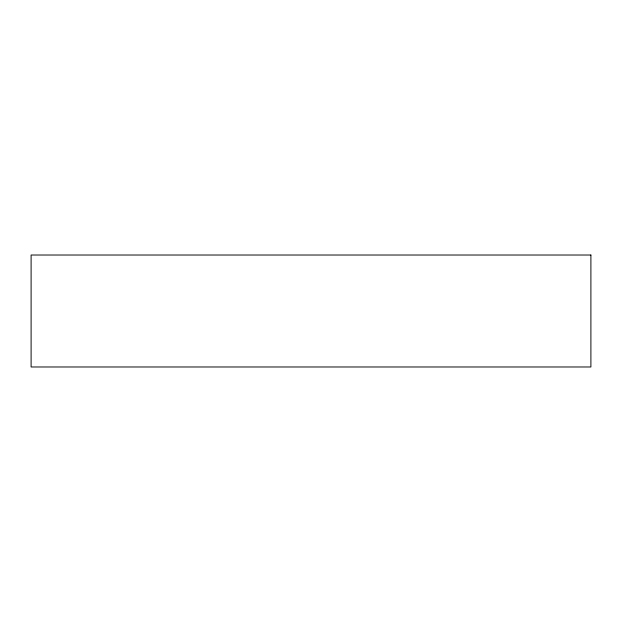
<?xml version="1.0" encoding="UTF-8"?>
<svg xmlns="http://www.w3.org/2000/svg" width="622" height="622" viewBox="0 0 622 622"><rect width="100%" height="100%" fill="white"/><g stroke="black" fill="none" stroke-linecap="round" stroke-linejoin="round"><path stroke-width="0.93" d="M590.9 255.02L31.1 255.02L31.1 366.98L590.9 366.98L590.9 255.02"/></g></svg>
